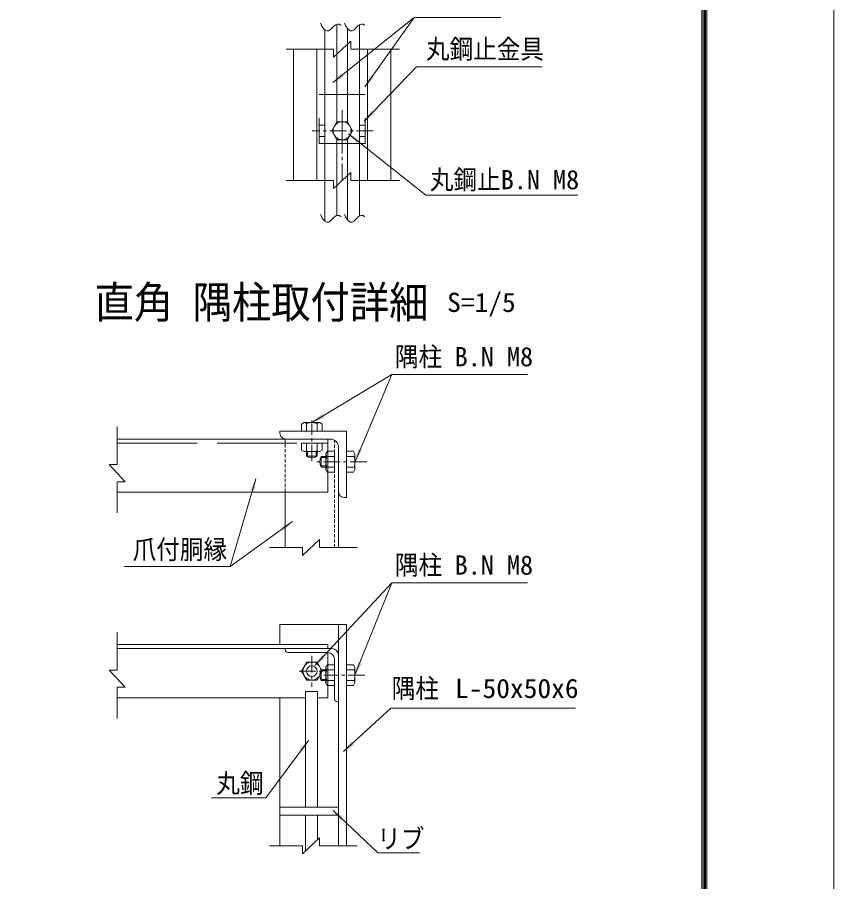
# Model space of a CAD drawing. Units: millimetres, scale not verified, with parts at other scales. Extents: x -4455 to 4455, y -3150 to 3150.
# Drawn here: x 2614 to 4455, y -986 to 964 of the extents above; entities that cross this region are included whole.
import ezdxf
from ezdxf.enums import TextEntityAlignment as Align

# ---------------------------------------------------------------- set-up
doc = ezdxf.new("R2010")
doc.units = ezdxf.units.MM
doc.header["$LTSCALE"] = 30
for name, pattern in [('DASHED', [7.5, 6, -1.5]), ('USER1', [2, 1.25, -0.25, 0.25, -0.25]), ('USER2', [0.375, 0.25, -0.125]), ('USER3', [4.7625, 3.175, -1.5875])]:
    doc.linetypes.add(name, pattern=pattern)
for name, color, linetype, lineweight in [('0-0_7詳細', 7, 'Continuous', 18), ('0-5_0', 1, 'Continuous', 18), ('0-E_D-TTL', 7, 'Continuous', 9)]:
    doc.layers.add(name, color=color, linetype=linetype, lineweight=lineweight)
doc.styles.add('ＭＳ ゴシック', font='')
doc.styles.get('ＭＳ ゴシック').set_extended_font_data('MS Gothic')

# ---------------------------------------------------------------- blocks, each defined once
blk = doc.blocks.new('50X6')
at = {"layer": '0-5_0', "color": 7, "lineweight": 9}
for p, q in [((0, 1500), (45, 1500)), ((0, 1500), (0, 0)), ((180, 360), (180, 1365)), ((0, 0), (1500, 0)), ((360, 180), (1365, 180)), ((1500, 0), (1500, 45))]:
    blk.add_line(p, q, dxfattribs=at)
for centre, radius, start, end in [((45, 1365), 135, 0, 90), ((360, 360), 180, 180, 270.0001), ((1365, 45), 135, 0, 90.0001)]:
    blk.add_arc(centre, radius, start, end, dxfattribs=at)

msp = doc.modelspace()

# ---------------------------------------------------------------- linework, layer by layer
at = {"layer": '0-0_7詳細', "color": 1}
for p, q in [((3508.96, 962.88), (3397.75, 806.9)), ((3268.62, -15.74), (3268.62, -27.61)), ((3287.82, -15.74), (3287.82, -27.61)), ((3310.02, -28.94), (3298.15, -28.94)), ((3310.02, -48.14), (3298.15, -48.14)), ((3310.02, -510.15), (3298.15, -510.15)), ((3310.02, -529.35), (3298.15, -529.35))]:
    msp.add_line(p, q, dxfattribs=at)
at = {"layer": '0-0_7詳細', "lineweight": 9}
for p, q in [((3334.58, 736.24), (3334.58, 947.56)), ((3358.48, 736.24), (3358.48, 937.95)), ((3385.48, 736.24), (3385.48, 946.56)), ((3307.58, 736.24), (3307.58, 935.18)), ((3237.03, 891.42), (3237.03, 595.29)), ((3289.53, 891.42), (3289.53, 595.29)), ((3403.53, 891.42), (3403.53, 595.29)), ((3456.03, 891.42), (3456.03, 595.29)), ((3398.13, 789.68), (3294.93, 789.68)), ((3294.93, 736.24), (3294.93, 679.24)), ((3398.13, 736.24), (3398.13, 679.24)), ((3398.13, 679.24), (3294.93, 679.24)), ((3307.58, 679.24), (3307.58, 503.93)), ((3334.58, 679.24), (3334.58, 516.31)), ((3358.48, 679.24), (3358.48, 506.7)), ((3385.48, 679.24), (3385.48, 515.31)), ((3458.32, 157.92), (3376.2, -36.7)), ((3260.46, 49.66), (3254.7, 46.33)), ((3254.7, 46.33), (3254.7, 30.46)), ((3260.46, 49.66), (3295.98, 49.66)), ((3266.22, 47.6), (3266.22, 30.46)), ((3290.22, 47.6), (3290.22, 30.46)), ((3295.98, 49.66), (3301.74, 46.33)), ((3301.74, 46.33), (3301.74, 30.46)), ((2839.3, 12.46), (3311.22, 12.46)), ((3314.22, 12.46), (3206.22, 12.46)), ((3254.7, 3.46), (3301.74, 3.46)), ((3254.7, -12.41), (3254.7, 3.46)), ((3266.22, -13.68), (3266.22, 3.46)), ((3290.22, -13.68), (3290.22, 3.46)), ((3314.22, -107.54), (3314.22, 12.46)), ((3260.46, -15.74), (3254.7, -12.41)), ((3260.46, -15.74), (3295.98, -15.74)), ((3266.22, -15.74), (3266.22, -26.4)), ((3290.22, -15.74), (3290.22, -26.4)), ((3329.22, -62.06), (3329.22, -15.02)), ((3372.09, -15.02), (3356.22, -15.02)), ((3356.22, -62.06), (3356.22, -15.02)), ((3375.42, -20.78), (3372.09, -15.02)), ((3266.22, -26.4), (3290.22, -26.4)), ((3299.36, -50.54), (3299.36, -26.54)), ((3310.02, -26.54), (3299.36, -26.54)), ((3310.02, -56.3), (3310.02, -20.78)), ((3312.08, -26.54), (3329.22, -26.54)), ((3373.36, -26.54), (3356.22, -26.54)), ((3375.42, -56.3), (3375.42, -20.78)), ((3310.02, -50.54), (3299.36, -50.54)), ((3310.02, -56.3), (3313.34, -62.06)), ((3312.08, -50.54), (3329.22, -50.54)), ((3373.36, -50.54), (3356.22, -50.54)), ((3375.42, -56.3), (3372.09, -62.06)), ((3313.34, -62.06), (3329.22, -62.06)), ((3372.09, -62.06), (3356.22, -62.06)), ((2839.3, -107.54), (3314.22, -107.54)), ((3218.22, -232.27), (3218.22, -107.54)), ((3338.22, -232.27), (3338.22, -98.54)), ((3094.01, -274.78), (3234.54, -173.53)), ((3458.32, -311.97), (3376.16, -517.89)), ((3206.22, -450.75), (3206.22, -405.75)), ((3206.22, -405.75), (3356.22, -405.75)), ((3338.22, -904.6), (3338.22, -405.75)), ((3356.22, -904.6), (3356.22, -405.75)), ((2839.3, -450.75), (3311.22, -450.75)), ((2839.3, -459.75), (3311.22, -459.75)), ((3314.22, -450.75), (3206.22, -450.75)), ((3323.22, -459.75), (3218.22, -459.75)), ((3218.22, -459.75), (3218.22, -462.75)), ((3228.72, -450.75), (3229.02, -450.75)), ((3314.22, -459.75), (3314.22, -450.75)), ((3314.22, -468.75), (3224.22, -468.75)), ((3314.22, -570.75), (3314.22, -468.75)), ((3329.22, -573.75), (3329.22, -483.75)), ((3338.22, -579.75), (3338.22, -474.75)), ((3310.02, -537.51), (3310.02, -501.99)), ((3329.22, -543.27), (3329.22, -496.23)), ((3372.09, -496.23), (3356.22, -496.23)), ((3356.22, -543.27), (3356.22, -496.23)), ((3375.42, -501.99), (3372.09, -496.23)), ((3375.42, -537.51), (3375.42, -501.99)), ((3299.36, -531.75), (3299.36, -507.75)), ((3310.02, -507.75), (3299.36, -507.75)), ((3312.08, -507.75), (3329.22, -507.75)), ((3373.36, -507.75), (3356.22, -507.75)), ((3310.02, -531.75), (3299.36, -531.75)), ((3310.02, -537.51), (3313.34, -543.27)), ((3312.08, -531.75), (3329.22, -531.75)), ((3313.34, -543.27), (3329.22, -543.27)), ((3373.36, -531.75), (3356.22, -531.75)), ((3372.09, -543.27), (3356.22, -543.27)), ((3375.42, -537.51), (3372.09, -543.27)), ((3263.53, -817.23), (3263.53, -556.81)), ((3263.53, -556.81), (3290.53, -556.81)), ((3290.53, -817.23), (3290.53, -556.81)), ((2839.3, -570.75), (3263.53, -570.75)), ((3206.22, -904.6), (3206.22, -570.75)), ((3290.53, -570.75), (3314.22, -570.75)), ((3338.22, -579.75), (3335.22, -579.75)), ((3338.22, -817.23), (3206.22, -817.23)), ((3338.22, -835.23), (3206.22, -835.23)), ((3263.53, -916.44), (3263.53, -835.23)), ((3290.53, -891.37), (3290.53, -835.23))]:
    msp.add_line(p, q, dxfattribs=at)
at = {"layer": '0-0_7詳細', "color": 4}
for p, q in [((3327.14, 873.42), (3365.91, 909.42)), ((3365.91, 891.42), (3365.91, 909.42)), ((3327.14, 891.42), (3219.95, 891.42)), ((3327.14, 891.42), (3327.14, 873.42)), ((3365.91, 891.42), (3476.11, 891.42)), ((3327.14, 577.29), (3365.91, 613.29)), ((3365.91, 595.29), (3365.91, 613.29)), ((3327.14, 595.29), (3219.95, 595.29)), ((3327.14, 595.29), (3327.14, 577.29)), ((3365.91, 595.29), (3476.11, 595.29)), ((2839.3, -45.1), (2839.3, 40.48)), ((2821.3, -45.1), (2857.3, -83.87)), ((2839.3, -45.1), (2821.3, -45.1)), ((2839.3, -83.87), (2839.3, -154.07)), ((2839.3, -83.87), (2857.3, -83.87)), ((3256.9, -250.27), (3295.67, -214.27)), ((3295.67, -232.27), (3295.67, -214.27)), ((3256.9, -232.27), (3182.67, -232.27)), ((3256.9, -232.27), (3256.9, -250.27)), ((3295.67, -232.27), (3380.35, -232.27)), ((2839.3, -508.31), (2839.3, -422.73)), ((2821.3, -508.31), (2857.3, -547.08)), ((2839.3, -508.31), (2821.3, -508.31)), ((2839.3, -547.08), (2839.3, -617.28)), ((2839.3, -547.08), (2857.3, -547.08)), ((3256.9, -922.6), (3295.67, -886.6)), ((3295.67, -904.6), (3295.67, -886.6)), ((3256.9, -904.6), (3182.67, -904.6)), ((3256.9, -904.6), (3256.9, -922.6)), ((3295.67, -904.6), (3380.35, -904.6))]:
    msp.add_line(p, q, dxfattribs=at)
at = {"layer": '0-0_7詳細', "color": 1, "linetype": 'USER1'}
for p, q in [((3346.53, 754.15), (3346.53, 595.29)), ((3346.53, 745.88), (3346.53, 669.3)), ((3416.07, 707.74), (3278.72, 707.74)), ((3278.22, -37.64), (3278.22, 54.73)), ((3402.22, -38.54), (3285.77, -38.54)), ((3278.22, -476.56), (3278.22, -545.95)), ((3249.66, -510.75), (3306.78, -510.75)), ((3397.31, -519.75), (3304.95, -519.75))]:
    msp.add_line(p, q, dxfattribs=at)
at = {"layer": '0-0_7詳細', "color": 1, "linetype": 'USER3'}
for p, q in [((3307.53, 736.24), (3307.53, 679.24)), ((3334.58, 736.24), (3334.58, 727.78)), ((3358.48, 736.24), (3358.48, 727.78)), ((3385.53, 736.24), (3385.53, 679.24)), ((3307.53, 720.49), (3294.93, 720.49)), ((3385.53, 720.49), (3398.13, 720.49)), ((3307.53, 694.99), (3294.93, 694.99)), ((3334.58, 687.7), (3334.58, 679.24)), ((3358.48, 687.7), (3358.48, 679.24)), ((3385.53, 694.99), (3398.13, 694.99))]:
    msp.add_line(p, q, dxfattribs=at)
at = {"layer": '0-0_7詳細', "color": 3, "linetype": 'DASHED'}
msp.add_line((2839.3, 3.46), (3314.22, 3.46), dxfattribs=at)
at = {"layer": '0-0_7詳細', "color": 1, "linetype": 'USER2'}
for p, q in [((3218.22, -107.54), (3218.22, 12.54)), ((3329.22, -232.27), (3329.22, 10.05))]:
    msp.add_line(p, q, dxfattribs=at)
at = {"layer": '0-0_7詳細', "lineweight": 9}
for points in [[(3704.51, 962.88), (3508.96, 962.88), (3325.6, 816.15)], [(3796.36, 851.84), (3513.82, 851.84), (3396.3, 729.35)], [(3877.62, 562.17), (3535.31, 562.17), (3361.05, 700.43)], [(3764.13, 157.92), (3458.32, 157.92), (3279.93, 50.69)], [(3295.98, -15.74), (3301.74, -12.41), (3301.74, 3.46)], [(3310.02, -20.78), (3313.34, -15.02), (3329.22, -15.02)], [(2856.02, -274.78), (3094.01, -274.78), (3151.83, -76.91)], [(3764.13, -311.97), (3458.32, -311.97), (3285.91, -497.53)], [(3310.02, -501.99), (3313.34, -496.23), (3329.22, -496.23)], [(3872.37, -593.92), (3456.54, -593.92), (3349.62, -692.35)], [(3520.69, -920.23), (3426.77, -920.23), (3325.93, -825.09)]]:
    msp.add_lwpolyline(points, dxfattribs=at)
at = {"layer": '0-0_7詳細', "color": 4}
for points in [[(3297.98, 950.15), (3300.25, 945.03), (3303.93, 939), (3307.72, 935.03), (3311.63, 933.09), (3315.65, 933.21), (3319.79, 935.37), (3324.04, 939.58), (3328.27, 944.01), (3332.35, 946.85), (3336.26, 948.09), (3340.02, 947.74), (3343.61, 945.8), (3343.99, 945.42)], [(3351.53, 950.15), (3353.79, 945.03), (3357.47, 939), (3361.27, 935.03), (3365.18, 933.09), (3369.2, 933.21), (3373.34, 935.37), (3377.59, 939.58), (3381.82, 944.01), (3385.89, 946.85), (3389.81, 948.09), (3393.56, 947.74), (3397.16, 945.8), (3397.53, 945.42)], [(3297.98, 518.9), (3300.25, 513.77), (3303.93, 507.75), (3307.72, 503.77), (3311.63, 501.84), (3315.65, 501.96), (3319.79, 504.12), (3324.04, 508.33), (3328.27, 512.76), (3332.35, 515.6), (3336.26, 516.84), (3340.02, 516.49), (3343.61, 514.55), (3343.99, 514.17)], [(3351.53, 518.9), (3353.79, 513.77), (3357.47, 507.75), (3361.27, 503.77), (3365.18, 501.84), (3369.2, 501.96), (3373.34, 504.12), (3377.59, 508.33), (3381.82, 512.76), (3385.89, 515.6), (3389.81, 516.84), (3393.56, 516.49), (3397.16, 514.55), (3397.53, 514.17)]]:
    msp.add_lwpolyline(points, dxfattribs=at)
at = {"layer": '0-0_7詳細', "color": 3}
for points in [[(3370.05, 707.74), (3358.29, 728.11), (3334.77, 728.11), (3323.01, 707.74), (3334.77, 687.37), (3358.29, 687.37)], [(3301.74, -510.75), (3289.98, -490.38), (3266.46, -490.38), (3254.7, -510.75), (3266.46, -531.12), (3289.98, -531.12)]]:
    msp.add_lwpolyline(points, close=True, dxfattribs=at)
at = {"layer": '0-0_7詳細', "color": 1}
msp.add_lwpolyline([(3051.82, -796.25), (3174.17, -796.25), (3270.65, -666.9)], dxfattribs=at)
at = {"layer": '0-0_7詳細', "color": 3}
for centre, radius in [((3346.53, 707.74), 20.4), ((3278.22, -510.75), 20.4), ((3278.22, -510.75), 12)]:
    msp.add_circle(centre, radius, dxfattribs=at)
at = {"layer": '0-0_7詳細', "lineweight": 9}
for centre, radius, start, end in [((3260.46, 40.57), 9.09, 50.6618, 90), ((3278.22, 13.66), 36, 70.52878, 109.47122), ((3295.98, 40.57), 9.09, 90, 129.3382), ((3260.46, -6.65), 9.09, 270, 309.3382), ((3278.22, 20.26), 36, 250.52878, 289.47122), ((3295.98, -6.65), 9.09, 230.6618, 270), ((3278.22, -5.61), 24, 240, 300), ((3320.14, -38.54), 24, 150, 210), ((3319.1, -20.78), 9.09, 180, 219.3382), ((3346.02, -38.54), 36, 160.52878, 199.47122), ((3366.33, -20.78), 9.09, 320.6618, 0), ((3339.42, -38.54), 36, 340.52878, 19.47122), ((3319.1, -56.3), 9.09, 140.6618, 180), ((3366.33, -56.3), 9.09, 0, 39.3382), ((3224.22, -462.75), 6, 180, 270), ((3323.22, -474.75), 15, 0, 90), ((3314.22, -483.75), 15, 0, 90), ((3319.1, -501.99), 9.09, 180, 219.3382), ((3366.33, -501.99), 9.09, 320.6618, 0), ((3320.14, -519.75), 24, 150, 210), ((3346.02, -519.75), 36, 160.52878, 199.47122), ((3339.42, -519.75), 36, 340.52878, 19.47122), ((3319.1, -537.51), 9.09, 140.6618, 180), ((3366.33, -537.51), 9.09, 0, 39.3382), ((3335.22, -573.75), 6, 180, 270)]:
    msp.add_arc(centre, radius, start, end, dxfattribs=at)
at = {"layer": '0-0_7詳細'}
for points in [[(3324.04, 814.9), (3344.21, 837.71), (3350.72, 829.57)], [(3394.92, 727.9), (3411.93, 753.16), (3419.45, 745.94)], [(3359.48, 701.67), (3386.22, 687.1), (3379.75, 678.94)], [(3278.22, 49.66), (3301.25, 69.58), (3306.61, 60.65)], [(3375.42, -38.54), (3382.28, -8.87), (3391.88, -12.93)], [(3152.39, -74.99), (3148.97, -105.25), (3138.97, -102.33)], [(3236.16, -172.36), (3214.87, -194.12), (3208.78, -185.67)], [(3284.55, -498.99), (3301.15, -473.47), (3308.78, -480.56)], [(3375.42, -519.75), (3381.7, -489.95), (3391.37, -493.82)], [(3348.15, -693.71), (3366.7, -669.56), (3373.75, -677.22)], [(3324.48, -823.71), (3349.87, -840.51), (3342.72, -848.09)]]:
    msp.add_solid(points, dxfattribs=at)
at = {"layer": '0-0_7詳細', "color": 1}
for points in [[(3396.59, 805.27), (3409.76, 832.72), (3418.25, 826.67)], [(3271.85, -665.29), (3258.09, -692.46), (3249.74, -686.23)]]:
    msp.add_solid(points, dxfattribs=at)
at = {"layer": '0-E_D-TTL', "color": 2, "lineweight": 18}
msp.add_lwpolyline([(-4454.85, 3150.21), (4454.85, 3150.21), (4454.85, -3150.21), (-4454.85, -3150.21)], close=True, dxfattribs=at)
at = {"layer": '0-E_D-TTL'}
for points in [[(-4168.47, 2916.87), (4168.47, 2916.87), (4168.47, -2916.87), (-4168.47, -2916.87)], [(-4165.81, 2914.21), (4165.81, 2914.21), (4165.81, -2914.21), (-4165.81, -2914.21)], [(-4163.16, 2911.56), (4163.16, 2911.56), (4163.16, -2911.56), (-4163.16, -2911.56)], [(-4160.51, 2908.91), (4160.51, 2908.91), (4160.51, -2908.91), (-4160.51, -2908.91)], [(-4157.86, 2906.26), (4157.86, 2906.26), (4157.86, -2906.26), (-4157.86, -2906.26)]]:
    msp.add_lwpolyline(points, close=True, dxfattribs=at)

# ---------------------------------------------------------------- block references
at = {"layer": '0-0_7詳細', "xscale": 0.1, "yscale": 0.1, "rotation": 180}
msp.add_blockref('50X6', (3356.22, 30.46), dxfattribs=at)

# ---------------------------------------------------------------- texts
at = {"layer": '0-0_7詳細', "color": 3, "style": 'ＭＳ ゴシック'}
for s, width, p in [('丸鋼止金具', 0.9, (3535.54, 857.24)), ('丸鋼止', 0.9, (3544.33, 562.82)), ('S=1/5', 1.05, (3583.13, 286.07)), ('隅柱', 0.9, (3465.36, 163.65)), ('爪付胴縁', 0.9, (2874.16, -271.06)), ('隅柱', 0.9, (3465.36, -306.25)), ('隅柱', 0.9, (3458.27, -584.4)), ('L-50x50x6', 1.05, (3601.09, -584.4)), ('丸鋼', 0.9, (3062.76, -798.11)), ('リブ', 0.9, (3425.55, -923.32))]:
    msp.add_text(s, height=43.33, dxfattribs=dict(at, width=width)).set_placement(p, align=Align.BOTTOM_LEFT)
for p in [(3704.07, 562.82), (3600.17, 163.65), (3600.17, -306.25)]:
    msp.add_text('B.N M8', height=43.33, dxfattribs=at).set_placement(p, align=Align.BOTTOM_LEFT)
at = {"layer": '0-0_7詳細', "style": 'ＭＳ ゴシック', "width": 0.9}
msp.add_text('直角 隅柱取付詳細', height=72.16, dxfattribs=at).set_placement((2788.08, 263.28), align=Align.BOTTOM_LEFT)

doc.saveas('drawing.dxf')
